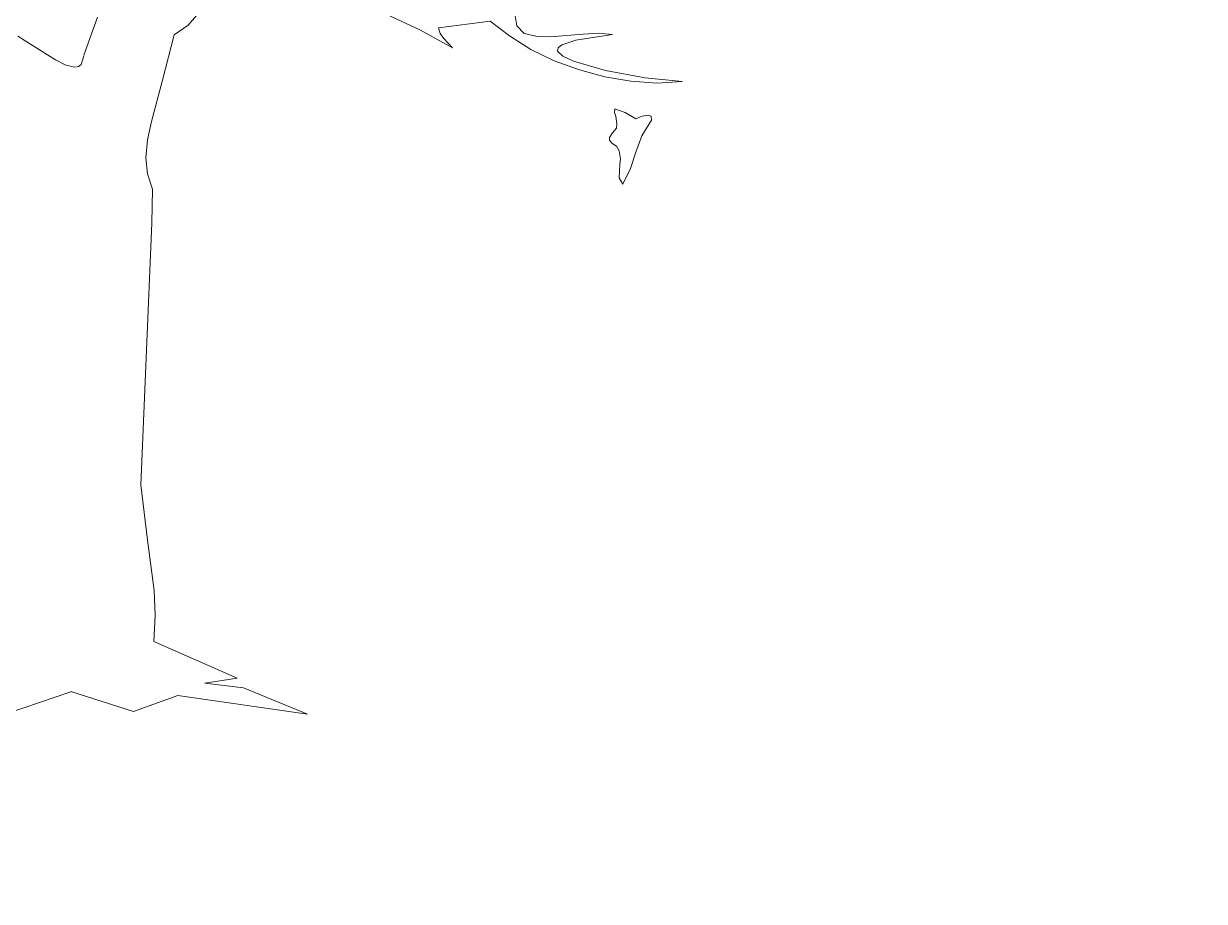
# Model space of a CAD drawing. Header units: inches. Extents: x -340059099 to 1458168, y 1119167 to 1294232938.
# Drawn here: x 455473.7 to 455651.8, y 2622677.8 to 2622810.1 of the extents above; entities that cross this region are included whole.
import ezdxf

# ---------------------------------------------------------------- set-up
doc = ezdxf.new("R2010")
doc.units = ezdxf.units.IN
doc.header["$MEASUREMENT"] = 0
doc.layers.add('Text', color=7, linetype='Continuous')
doc.layers.add('TREE', color=3, linetype='Continuous', lineweight=15)

# ---------------------------------------------------------------- blocks, each defined once
blk = doc.blocks.new('tree2')
at = {"layer": 'TREE'}
for points in [[(5207.2682, 5946.3505), (5207.1817, 5946.3209)], [(5207.2196, 5946.9522), (5207.2338, 5946.9435), (5207.2541, 5946.9306), (5207.2636, 5946.9257), (5207.272, 5946.9238), (5207.2754, 5946.9244), (5207.2778, 5946.9263), (5207.2803, 5946.9343), (5207.2803, 5946.9343)], [(5207.2682, 5946.3508), (5207.3257, 5946.3323), (5207.3665, 5946.347), (5207.4855, 5946.33), (5207.4268, 5946.3539), (5207.3914, 5946.3583), (5207.4209, 5946.3628), (5207.3446, 5946.3967), (5207.3458, 5946.4204), (5207.3449, 5946.4435), (5207.3387, 5946.4897), (5207.3326, 5946.5405), (5207.3428, 5946.7806), (5207.3434, 5946.812), (5207.3388, 5946.8259), (5207.3372, 5946.8407), (5207.3388, 5946.857), (5207.3422, 5946.8739), (5207.3526, 5946.9118), (5207.3631, 5946.9534), (5207.376, 5946.9623), (5207.3841, 5946.9716)], [(5207.554, 5946.9743), (5207.5894, 5946.9577), (5207.6187, 5946.9417), (5207.611, 5946.9503), (5207.6076, 5946.9549), (5207.6061, 5946.9599), (5207.6535, 5946.966), (5207.6711, 5946.9525), (5207.6908, 5946.9401), (5207.7123, 5946.9297), (5207.7354, 5946.9214), (5207.7588, 5946.9149), (5207.7828, 5946.9109), (5207.8069, 5946.9093), (5207.8299, 5946.9106), (5207.7958, 5946.914), (5207.7594, 5946.9208), (5207.7299, 5946.9294), (5207.7203, 5946.934), (5207.7154, 5946.9386), (5207.716, 5946.9417), (5207.7194, 5946.9445), (5207.732, 5946.9488), (5207.7659, 5946.954), (5207.7533, 5946.9552), (5207.7388, 5946.9543), (5207.7086, 5946.9518), (5207.6954, 5946.9522), (5207.6846, 5946.9549), (5207.6778, 5946.9617), (5207.676, 5946.9728)], [(5207.2926, 5946.9697), (5207.2803, 5946.9349), (5207.2803, 5946.9349)], [(5207.7697, 5946.8719), (5207.7688, 5946.8785), (5207.7677, 5946.8822), (5207.768, 5946.8857), (5207.7775, 5946.8822), (5207.7872, 5946.8765), (5207.793, 5946.8788), (5207.799, 5946.8797), (5207.8013, 5946.8788), (5207.8016, 5946.8751), (5207.7927, 5946.8607), (5207.7872, 5946.8457), (5207.7823, 5946.8308), (5207.7752, 5946.8164), (5207.772, 5946.8222), (5207.7726, 5946.8345), (5207.7731, 5946.8397), (5207.772, 5946.8472), (5207.7694, 5946.8512), (5207.7651, 5946.8541), (5207.7631, 5946.8567), (5207.7631, 5946.8593), (5207.7657, 5946.8636), (5207.7694, 5946.8679), (5207.7697, 5946.8719)]]:
    blk.add_lwpolyline(points, dxfattribs=at)

msp = doc.modelspace()

# ---------------------------------------------------------------- linework, layer by layer
at = {"layer": 'Text', "color": 1}
msp.add_circle((469844, 2616428.5), 81808.03, dxfattribs=at)

# ---------------------------------------------------------------- block references
at = {"layer": 'TREE', "color": 3, "xscale": 164.188119242317, "yscale": 164.1881192402798, "zscale": 164.1881192413053}
msp.add_blockref('tree2', (-399490.72, 1646389.32), dxfattribs=at)

doc.saveas('drawing.dxf')
